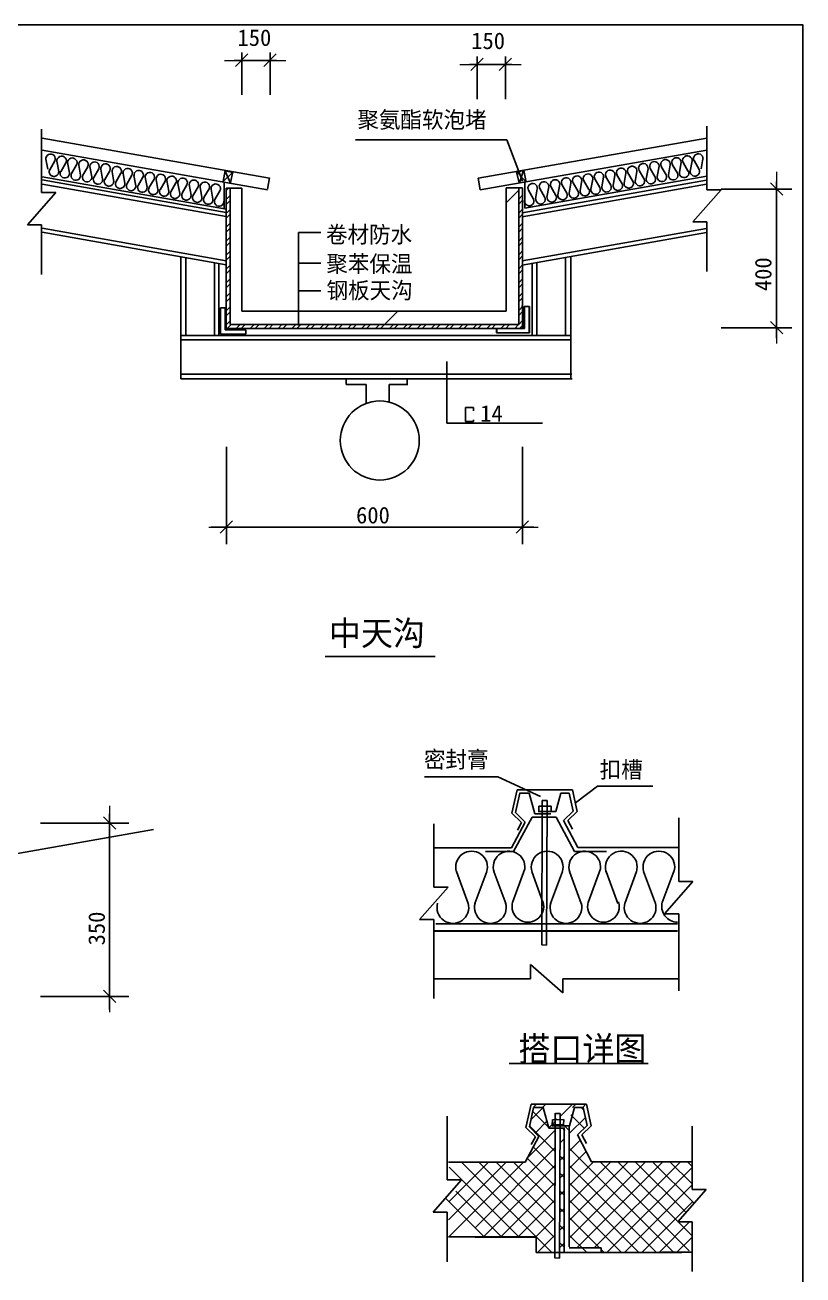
# Model space of a CAD drawing. Header units: metres. Extents: x 1267 to 1476, y 417 to 655.
# Drawn here: x 1377.7 to 1476.3, y 496.9 to 655.4 of the extents above; entities that cross this region are included whole.
import ezdxf

# ---------------------------------------------------------------- set-up
doc = ezdxf.new("R2010")
doc.units = ezdxf.units.M

# ---------------------------------------------------------------- blocks, each defined once
blk = doc.blocks.new('DIM')
at = {"lineweight": 15}
blk.add_line((-2.88, 0), (2.56, 0), dxfattribs=at)
blk.add_lwpolyline([(-1.05, -1), (0.99, 1.05)])

msp = doc.modelspace()

# ---------------------------------------------------------------- linework, layer by layer
for p, q in [((1405.2, 651.94), (1405.2, 646.56)), ((1408.79, 651.94), (1408.79, 646.56)), ((1435.04, 651.43), (1435.04, 646.04)), ((1438.63, 651.43), (1438.63, 646.04)), ((1404.2, 650.95), (1409.59, 650.95)), ((1434.04, 650.43), (1439.43, 650.43)), ((1379.81, 634.18), (1379.81, 642.23)), ((1464.14, 634.55), (1464.14, 642.61)), ((1408.71, 636.01), (1379.86, 641.09)), ((1438.8, 640.86), (1419.62, 640.86)), ((1435.14, 636.02), (1464.15, 641.1)), ((1440.79, 635.62), (1438.8, 640.86)), ((1408.45, 634.53), (1379.86, 639.56)), ((1435.4, 634.55), (1464.15, 639.58)), ((1380.36, 638.44), (1380.59, 637.16)), ((1381.49, 638.19), (1380.84, 637.07)), ((1381.75, 638.15), (1381.98, 636.87)), ((1382.88, 637.95), (1382.23, 636.83)), ((1383.11, 638.01), (1383.35, 636.68)), ((1384.25, 637.71), (1383.6, 636.59)), ((1384.51, 637.66), (1384.74, 636.39)), ((1385.65, 637.46), (1385.03, 636.39)), ((1385.93, 637.51), (1386.17, 636.18)), ((1387.06, 637.21), (1386.41, 636.09)), ((1387.33, 637.16), (1387.55, 635.89)), ((1456.69, 637.2), (1456.46, 635.93)), ((1456.95, 637.25), (1457.6, 636.13)), ((1458.08, 637.55), (1457.84, 636.22)), ((1458.36, 637.5), (1458.98, 636.43)), ((1459.5, 637.7), (1459.27, 636.42)), ((1459.76, 637.75), (1460.41, 636.63)), ((1460.9, 638.05), (1460.66, 636.71)), ((1461.13, 637.99), (1461.78, 636.87)), ((1462.26, 638.19), (1462.03, 636.91)), ((1462.52, 638.23), (1463.17, 637.11)), ((1463.65, 638.48), (1463.42, 637.2)), ((1403.24, 632.06), (1379.86, 636.19)), ((1403.22, 631.66), (1379.86, 635.78)), ((1388.46, 636.96), (1387.81, 635.84)), ((1388.74, 636.83), (1388.97, 635.55)), ((1389.87, 636.63), (1389.22, 635.51)), ((1390.13, 636.63), (1390.36, 635.35)), ((1391.26, 636.38), (1390.61, 635.26)), ((1391.52, 636.34), (1391.75, 635.06)), ((1392.66, 636.14), (1392.04, 635.07)), ((1392.95, 636.13), (1393.18, 634.86)), ((1394.07, 635.89), (1393.42, 634.77)), ((1394.34, 635.84), (1394.56, 634.57)), ((1395.47, 635.64), (1394.82, 634.52)), ((1395.7, 635.7), (1395.94, 634.37)), ((1403.07, 637), (1402.82, 635.59)), ((1402.82, 635.59), (1404.04, 636.78)), ((1404.04, 636.74), (1403.07, 636.93)), ((1403.07, 636.91), (1403.74, 635.39)), ((1403.76, 635.45), (1404.04, 636.8)), ((1408.71, 636.07), (1408.45, 634.6)), ((1435.14, 636.02), (1435.4, 634.55)), ((1440.02, 636.79), (1440.94, 636.99)), ((1440.34, 635.44), (1440.02, 636.8)), ((1441.22, 635.52), (1440.1, 636.76)), ((1440.38, 635.44), (1440.9, 637)), ((1440.74, 631.63), (1464.09, 635.75)), ((1440.94, 637), (1441.22, 635.52)), ((1441.05, 632.19), (1464.15, 636.26)), ((1441.05, 632.19), (1441.05, 635.54)), ((1448.31, 635.74), (1448.07, 634.41)), ((1448.54, 635.68), (1449.19, 634.56)), ((1449.67, 635.88), (1449.45, 634.6)), ((1449.94, 635.93), (1450.59, 634.81)), ((1451.06, 636.17), (1450.83, 634.89)), ((1451.35, 636.17), (1451.97, 635.11)), ((1452.49, 636.38), (1452.26, 635.1)), ((1452.75, 636.42), (1453.4, 635.3)), ((1453.88, 636.66), (1453.65, 635.39)), ((1454.14, 636.67), (1454.79, 635.55)), ((1455.27, 636.87), (1455.04, 635.59)), ((1455.55, 637), (1456.2, 635.88)), ((1472.97, 635.57), (1472.97, 615.73)), ((1381.61, 634.18), (1378.01, 630.08)), ((1379.81, 634.18), (1381.61, 634.18)), ((1403.22, 631.15), (1379.86, 635.27)), ((1396.83, 635.4), (1396.18, 634.28)), ((1397.1, 635.35), (1397.33, 634.08)), ((1398.24, 635.15), (1397.62, 634.09)), ((1398.51, 635.2), (1398.75, 633.87)), ((1399.65, 634.9), (1399, 633.78)), ((1399.91, 634.86), (1400.14, 633.58)), ((1401.04, 634.66), (1400.39, 633.54)), ((1401.29, 634.61), (1401.52, 633.34)), ((1402.42, 634.41), (1401.77, 633.3)), ((1402.94, 635.49), (1402.94, 632.14)), ((1405.21, 634.74), (1403.22, 634.74)), ((1403.22, 616.94), (1403.22, 634.74)), ((1403.22, 634.46), (1403.41, 634.65)), ((1403.72, 617.44), (1403.72, 634.74)), ((1405.21, 619.15), (1405.21, 634.74)), ((1438.7, 634.78), (1440.79, 634.78)), ((1438.7, 634.78), (1438.7, 619.15)), ((1438.7, 632.88), (1440.3, 634.48)), ((1440.3, 617.44), (1440.3, 634.78)), ((1440.74, 631.12), (1464.09, 635.24)), ((1440.79, 616.94), (1440.79, 634.78)), ((1441.52, 634.47), (1442.17, 633.36)), ((1442.65, 634.67), (1442.43, 633.4)), ((1442.97, 634.7), (1443.62, 633.58)), ((1444.1, 634.9), (1443.87, 633.62)), ((1444.36, 634.94), (1445.01, 633.82)), ((1445.5, 635.24), (1445.26, 633.91)), ((1445.77, 635.19), (1446.39, 634.13)), ((1446.91, 635.39), (1446.69, 634.12)), ((1447.18, 635.44), (1447.83, 634.32)), ((1465.94, 634.55), (1462.35, 630.46)), ((1464.14, 634.55), (1465.94, 634.55)), ((1465.95, 634.6), (1474.91, 634.6)), ((1403.22, 633.32), (1403.72, 633.81)), ((1403.22, 632.69), (1403.72, 633.19)), ((1440.3, 633.34), (1440.79, 633.84)), ((1440.3, 632.71), (1440.79, 633.21)), ((1403.22, 631.55), (1403.72, 632.05)), ((1403.22, 630.93), (1403.72, 631.43)), ((1440.3, 631.57), (1440.79, 632.07)), ((1440.3, 630.95), (1440.79, 631.45)), ((1378.01, 630.08), (1379.81, 630.08)), ((1379.81, 630.08), (1379.81, 623.8)), ((1403.22, 625.54), (1379.86, 629.66)), ((1403.22, 629.79), (1403.72, 630.29)), ((1403.22, 629.16), (1403.72, 629.66)), ((1440.3, 629.81), (1440.79, 630.31)), ((1440.3, 629.18), (1440.79, 629.68)), ((1440.74, 625.51), (1464.09, 629.63)), ((1462.35, 630.46), (1464.14, 630.46)), ((1464.14, 630.46), (1464.14, 624.17)), ((1403.22, 625.03), (1379.86, 629.15)), ((1403.22, 628.02), (1403.72, 628.52)), ((1403.22, 627.4), (1403.72, 627.9)), ((1412.37, 629.12), (1415.2, 629.12)), ((1412.37, 617.34), (1412.37, 629.12)), ((1412.37, 619.42), (1412.37, 629.12)), ((1440.3, 628.04), (1440.79, 628.54)), ((1440.3, 627.42), (1440.79, 627.92)), ((1440.74, 625), (1464.09, 629.12)), ((1397.48, 616.01), (1397.48, 626.05)), ((1403.22, 626.26), (1403.72, 626.76)), ((1403.22, 625.63), (1403.72, 626.13)), ((1440.3, 626.28), (1440.79, 626.78)), ((1440.3, 625.65), (1440.79, 626.15)), ((1446.92, 616.01), (1446.92, 626.09)), ((1398.1, 616.01), (1398.1, 625.94)), ((1401.71, 616.05), (1401.71, 625.3)), ((1402.27, 616.06), (1402.27, 625.2)), ((1403.22, 624.49), (1403.72, 624.99)), ((1412.37, 625.22), (1415.21, 625.22)), ((1440.3, 624.51), (1440.79, 625.01)), ((1441.98, 616.02), (1441.98, 625.22)), ((1442.61, 616.05), (1442.61, 625.33)), ((1446.24, 616.01), (1446.24, 625.97)), ((1403.22, 623.87), (1403.72, 624.37)), ((1403.22, 622.73), (1403.72, 623.23)), ((1440.3, 623.89), (1440.79, 624.39)), ((1440.3, 622.75), (1440.79, 623.25)), ((1403.22, 622.1), (1403.72, 622.6)), ((1403.22, 620.96), (1403.72, 621.46)), ((1412.37, 621.72), (1415.2, 621.72)), ((1440.3, 622.12), (1440.79, 622.62)), ((1440.3, 620.98), (1440.79, 621.48)), ((1403.22, 620.34), (1403.72, 620.84)), ((1403.22, 619.2), (1403.72, 619.7)), ((1440.3, 620.36), (1440.79, 620.86)), ((1440.3, 619.22), (1440.79, 619.72)), ((1440.74, 619.86), (1440.74, 619.49)), ((1441, 616.95), (1441, 619.75)), ((1441, 616.95), (1441, 619.75)), ((1441.61, 619.75), (1441, 619.75)), ((1441.61, 619.75), (1441, 619.75)), ((1441.02, 616.95), (1441.02, 619.75)), ((1441.02, 616.95), (1441.02, 619.75)), ((1441.64, 619.75), (1441.02, 619.75)), ((1441.64, 619.75), (1441.02, 619.75)), ((1441.4, 619.86), (1441.4, 619.86)), ((1441.61, 619.75), (1441.61, 616.42)), ((1441.61, 619.75), (1441.61, 616.42)), ((1441.64, 619.75), (1441.64, 616.42)), ((1441.64, 619.75), (1441.64, 616.42)), ((1402.48, 619.58), (1402.48, 616.25)), ((1402.48, 619.58), (1402.48, 616.25)), ((1402.48, 619.58), (1403.09, 619.58)), ((1402.48, 619.58), (1403.09, 619.58)), ((1402.5, 619.58), (1402.5, 616.25)), ((1402.5, 619.58), (1402.5, 616.25)), ((1402.5, 619.58), (1403.11, 619.58)), ((1402.5, 619.58), (1403.11, 619.58)), ((1403.09, 616.78), (1403.09, 619.58)), ((1403.09, 616.78), (1403.09, 619.58)), ((1403.12, 616.78), (1403.12, 619.58)), ((1403.12, 616.78), (1403.12, 619.58)), ((1403.22, 618.57), (1403.72, 619.07)), ((1438.7, 619.15), (1405.21, 619.15)), ((1422.76, 616.94), (1424.97, 619.15)), ((1440.3, 618.6), (1440.79, 619.09)), ((1405.66, 616.78), (1403.09, 616.78)), ((1405.66, 616.78), (1403.09, 616.78)), ((1405.68, 616.78), (1403.12, 616.78)), ((1405.68, 616.78), (1403.12, 616.78)), ((1422.01, 616.94), (1403.21, 616.94)), ((1403.22, 617.43), (1403.72, 617.93)), ((1403.35, 616.94), (1403.85, 617.44)), ((1422.01, 617.44), (1403.72, 617.44)), ((1404.49, 616.94), (1404.99, 617.44)), ((1405.11, 616.94), (1405.61, 617.44)), ((1405.68, 616.25), (1405.68, 616.78)), ((1406.25, 616.94), (1406.75, 617.44)), ((1406.88, 616.94), (1407.38, 617.44)), ((1408.02, 616.94), (1408.52, 617.44)), ((1408.64, 616.94), (1409.14, 617.44)), ((1409.78, 616.94), (1410.28, 617.44)), ((1410.41, 616.94), (1410.91, 617.44)), ((1411.55, 616.94), (1412.05, 617.44)), ((1412.17, 616.94), (1412.67, 617.44)), ((1413.31, 616.94), (1413.81, 617.44)), ((1413.94, 616.94), (1414.43, 617.44)), ((1415.08, 616.94), (1415.58, 617.44)), ((1415.7, 616.94), (1416.2, 617.44)), ((1416.84, 616.94), (1417.34, 617.44)), ((1417.46, 616.94), (1417.96, 617.44)), ((1418.61, 616.94), (1419.1, 617.44)), ((1419.23, 616.94), (1419.73, 617.44)), ((1420.37, 616.94), (1420.87, 617.44)), ((1420.99, 616.94), (1421.49, 617.44)), ((1422.01, 617.44), (1440.3, 617.44)), ((1422.01, 616.94), (1440.8, 616.94)), ((1422.13, 616.94), (1422.63, 617.44)), ((1423.9, 616.94), (1424.4, 617.44)), ((1424.52, 616.94), (1425.02, 617.44)), ((1425.66, 616.94), (1426.16, 617.44)), ((1426.29, 616.94), (1426.79, 617.44)), ((1427.43, 616.94), (1427.93, 617.44)), ((1428.05, 616.94), (1428.55, 617.44)), ((1429.19, 616.94), (1429.69, 617.44)), ((1429.82, 616.94), (1430.32, 617.44)), ((1430.96, 616.94), (1431.46, 617.44)), ((1431.58, 616.94), (1432.08, 617.44)), ((1432.72, 616.94), (1433.22, 617.44)), ((1433.35, 616.94), (1433.85, 617.44)), ((1434.49, 616.94), (1434.99, 617.44)), ((1435.11, 616.94), (1435.61, 617.44)), ((1436.25, 616.94), (1436.75, 617.44)), ((1436.88, 616.94), (1437.37, 617.44)), ((1437.49, 616.42), (1437.49, 616.95)), ((1437.49, 616.42), (1437.49, 616.95)), ((1437.49, 616.95), (1441, 616.95)), ((1437.49, 616.95), (1441, 616.95)), ((1437.52, 616.42), (1437.52, 616.95)), ((1437.52, 616.42), (1437.52, 616.95)), ((1437.52, 616.95), (1441.02, 616.95)), ((1437.52, 616.95), (1441.02, 616.95)), ((1438.02, 616.94), (1438.52, 617.44)), ((1438.64, 616.94), (1439.14, 617.44)), ((1439.78, 616.94), (1440.28, 617.44)), ((1440.3, 617.45), (1440.79, 617.95)), ((1440.4, 616.94), (1440.79, 617.33)), ((1465.95, 617.04), (1474.91, 617.04)), ((1422.01, 615.51), (1397.46, 615.51)), ((1403.11, 616.05), (1397.48, 616.05)), ((1397.48, 616.05), (1397.48, 610.56)), ((1402.48, 616.25), (1405.66, 616.25)), ((1402.48, 616.25), (1405.66, 616.25)), ((1402.5, 616.25), (1405.68, 616.25)), ((1402.5, 616.25), (1405.68, 616.25)), ((1421.91, 616.05), (1403.11, 616.05)), ((1421.86, 616.06), (1446.91, 616.06)), ((1421.95, 615.52), (1447, 615.52)), ((1436.98, 616.29), (1436.98, 616.29)), ((1441.61, 616.42), (1437.49, 616.42)), ((1441.61, 616.42), (1437.49, 616.42)), ((1441.64, 616.42), (1437.52, 616.42)), ((1441.64, 616.42), (1437.52, 616.42)), ((1446.92, 616.05), (1446.92, 610.56)), ((1431.18, 612.78), (1431.18, 604.93)), ((1422.01, 611.18), (1397.44, 611.18)), ((1403.21, 610.56), (1397.48, 610.56)), ((1422.01, 610.56), (1403.21, 610.56)), ((1418.4, 609.86), (1418.4, 610.59)), ((1422.01, 611.18), (1447.03, 611.18)), ((1422.01, 610.56), (1447.06, 610.56)), ((1426.15, 609.86), (1426.15, 610.59)), ((1420.96, 609.86), (1418.4, 609.86)), ((1420.96, 607.46), (1420.96, 609.86)), ((1423.86, 607.62), (1423.86, 609.86)), ((1423.86, 609.86), (1426.24, 609.86)), ((1434.54, 606.95), (1433.56, 606.95)), ((1433.56, 606.95), (1433.56, 605.15)), ((1434.54, 606.5), (1434.54, 606.95)), ((1431.18, 604.93), (1443.3, 604.93)), ((1433.56, 605.15), (1434.54, 605.15)), ((1434.54, 605.15), (1434.54, 605.38)), ((1403.24, 601.94), (1403.24, 589.6)), ((1440.77, 601.94), (1440.77, 589.6)), ((1401.31, 591.77), (1442.22, 591.77)), ((1415.75, 575.35), (1429.71, 575.35)), ((1437.66, 560.1), (1428.36, 560.1)), ((1437.66, 560.1), (1443.05, 557.62)), ((1439.42, 555.51), (1440.1, 558.47)), ((1440.42, 558.05), (1439.88, 555.58)), ((1440.1, 558.47), (1442.45, 558.47)), ((1441.61, 558.04), (1440.4, 558.04)), ((1440.4, 558.04), (1440.4, 558.04)), ((1442.33, 555.4), (1441.61, 558.04)), ((1442.45, 558.47), (1447.13, 558.47)), ((1444.99, 555.7), (1445.62, 558.05)), ((1445.62, 558.05), (1446.69, 558.05)), ((1446.69, 558.05), (1447.19, 555.77)), ((1447.13, 558.47), (1447.7, 555.71)), ((1447.51, 556.8), (1450.26, 558.93)), ((1450.26, 558.93), (1457.3, 558.93)), ((1442.83, 555.76), (1442.83, 556.38)), ((1442.83, 556.38), (1444.42, 556.38)), ((1443.28, 557.11), (1443.24, 538.75)), ((1443.91, 557.11), (1443.28, 557.11)), ((1443.39, 556.84), (1443.39, 556.84)), ((1443.83, 538.75), (1443.91, 557.11)), ((1444.42, 556.38), (1444.42, 555.76)), ((1388.43, 555.43), (1388.43, 530.63)), ((1440.64, 554.3), (1439.42, 555.51)), ((1441.98, 555.01), (1439.64, 550.63)), ((1439.88, 555.58), (1441.09, 554.38)), ((1445.04, 555.01), (1441.98, 555.01)), ((1444.37, 555.4), (1442.33, 555.4)), ((1442.75, 555.7), (1444.99, 555.7)), ((1447.36, 550.63), (1445.04, 555.01)), ((1447.19, 555.77), (1445.97, 554.56)), ((1447.7, 555.71), (1446.53, 554.56)), ((1460.57, 546.86), (1460.57, 554.91)), ((1363.27, 548.03), (1393.99, 553.45)), ((1379.65, 554.22), (1390.85, 554.22)), ((1429.53, 546.11), (1429.53, 554.16)), ((1441.09, 554.38), (1439.36, 551.12)), ((1440.13, 553.35), (1440.64, 554.3)), ((1445.97, 554.56), (1447.78, 551.16)), ((1446.53, 554.56), (1447.13, 553.49)), ((1439.36, 551.12), (1429.62, 551.12)), ((1439.64, 550.63), (1436.07, 550.63)), ((1451.44, 550.63), (1447.36, 550.63)), ((1447.78, 551.16), (1460.46, 551.16)), ((1441.07, 548.44), (1439.5, 544.18)), ((1450.65, 548.44), (1449.09, 544.18)), ((1432.4, 548.1), (1433.89, 544.03)), ((1436.25, 548.1), (1434.75, 544.03)), ((1437.15, 548.1), (1438.64, 544.03)), ((1441.95, 548.1), (1443.37, 544.23)), ((1445.83, 548.1), (1444.34, 544.03)), ((1446.73, 548.1), (1448.22, 544.03)), ((1451.38, 548.1), (1452.87, 544.03)), ((1455.23, 548.1), (1453.74, 544.03)), ((1456.13, 548.1), (1457.62, 544.03)), ((1459.98, 548.25), (1458.48, 544.18)), ((1462.36, 546.86), (1458.77, 542.76)), ((1460.57, 546.86), (1462.36, 546.86)), ((1431.33, 546.11), (1427.73, 542.01)), ((1429.53, 546.11), (1431.33, 546.11)), ((1427.73, 542.01), (1429.53, 542.01)), ((1429.53, 542.01), (1429.53, 531.99)), ((1458.77, 542.76), (1460.57, 542.76)), ((1460.57, 542.76), (1460.57, 532.96)), ((1429.61, 540.57), (1460.44, 540.57)), ((1429.61, 540.54), (1460.44, 540.54)), ((1429.79, 541.46), (1460.43, 541.46)), ((1443.22, 539.49), (1443.24, 539.52)), ((1443.22, 539.49), (1443.24, 539.52)), ((1443.28, 538.79), (1443.83, 538.75)), ((1445.9, 532.72), (1441.8, 536.32)), ((1441.8, 536.32), (1441.8, 534.52)), ((1441.8, 534.52), (1429.53, 534.52)), ((1445.9, 534.52), (1445.9, 532.72)), ((1445.9, 534.52), (1460.57, 534.52)), ((1379.65, 532.26), (1390.85, 532.26)), ((1439.07, 523.77), (1456.69, 523.77)), ((1441.19, 515.66), (1441.86, 518.62)), ((1441.86, 518.62), (1444.21, 518.62)), ((1442.15, 518.21), (1442.58, 518.64)), ((1443.36, 518.23), (1443.79, 518.66)), ((1444.21, 518.62), (1448.89, 518.62)), ((1445.56, 517.05), (1447.13, 518.62)), ((1445.56, 517.05), (1447.13, 518.62)), ((1447.1, 518.18), (1447.53, 518.62)), ((1448.38, 518.16), (1448.81, 518.59)), ((1448.89, 518.62), (1449.46, 515.86)), ((1431.24, 509.02), (1431.24, 517.08)), ((1442.18, 518.2), (1441.64, 515.73)), ((1441.84, 516.63), (1443.38, 518.17)), ((1444.05, 515.7), (1442.07, 517.68)), ((1443.38, 518.19), (1442.16, 518.19)), ((1442.16, 518.19), (1442.16, 518.19)), ((1444.1, 515.55), (1443.38, 518.19)), ((1444.58, 516.68), (1444.54, 515.97)), ((1444.62, 516.64), (1445.96, 516.68)), ((1444.93, 517.47), (1444.89, 499.07)), ((1444.93, 517.35), (1444.97, 517.35)), ((1445.56, 517.43), (1444.97, 517.43)), ((1445.04, 517.15), (1445.04, 517.15)), ((1445.05, 516.72), (1445.09, 516.72)), ((1445.48, 499.07), (1445.56, 517.43)), ((1446, 516.68), (1445.96, 515.97)), ((1446.7, 514.87), (1448.74, 516.91)), ((1446.75, 515.85), (1447.38, 518.2)), ((1448.6, 515.57), (1446.92, 517.24)), ((1447.38, 518.2), (1448.45, 518.2)), ((1448.53, 517.84), (1448.19, 518.18)), ((1448.45, 518.2), (1448.95, 515.92)), ((1442.4, 514.45), (1441.19, 515.66)), ((1441.37, 511.75), (1444.93, 515.31)), ((1441.64, 515.73), (1442.85, 514.53)), ((1444.92, 512.62), (1441.67, 515.87)), ((1442.4, 514.98), (1443.85, 516.44)), ((1444.1, 515.59), (1444.93, 516.42)), ((1444.1, 515.59), (1444.54, 516.03)), ((1446.13, 515.55), (1444.1, 515.55)), ((1444.51, 515.85), (1446.75, 515.85)), ((1445.92, 515.97), (1444.62, 515.97)), ((1446.13, 515.29), (1445.87, 515.55)), ((1446.04, 515.55), (1446.04, 499.81)), ((1446.7, 515.26), (1446.13, 515.83)), ((1446.7, 515.9), (1446.7, 500.54)), ((1448.95, 515.92), (1447.74, 514.71)), ((1449.46, 515.86), (1448.29, 514.72)), ((1462.26, 507.77), (1462.26, 515.83)), ((1442.85, 514.53), (1441.12, 511.27)), ((1441.89, 513.5), (1442.4, 514.45)), ((1445.55, 513.72), (1446.04, 514.22)), ((1446.7, 512.67), (1448.08, 514.05)), ((1447.74, 514.71), (1449.54, 511.31)), ((1448.29, 514.72), (1448.89, 513.64)), ((1434.76, 502.93), (1444.92, 513.1)), ((1444.92, 510.42), (1442.14, 513.2)), ((1445.54, 511.51), (1446.04, 512.01)), ((1445.54, 511.51), (1446.04, 512.01)), ((1446.04, 511.51), (1445.54, 512.01)), ((1459.95, 499.81), (1446.7, 513.05)), ((1446.7, 510.46), (1448.85, 512.61)), ((1431.37, 503.95), (1438.69, 511.27)), ((1431.37, 501.75), (1440.89, 511.27)), ((1441.12, 511.27), (1431.39, 511.27)), ((1431.45, 506.24), (1436.48, 511.27)), ((1440.35, 501.75), (1431.47, 510.64)), ((1444.51, 499.81), (1433.04, 511.27)), ((1444.9, 501.62), (1435.24, 511.27)), ((1435.78, 501.75), (1444.92, 510.89)), ((1435.78, 501.75), (1444.92, 510.89)), ((1444.9, 503.82), (1437.45, 511.27)), ((1444.91, 506.02), (1439.65, 511.27)), ((1444.91, 508.22), (1441.38, 511.76)), ((1446.7, 508.26), (1449.76, 511.31)), ((1446.7, 506.05), (1451.96, 511.31)), ((1446.7, 503.84), (1454.17, 511.31)), ((1446.7, 501.64), (1456.37, 511.31)), ((1457.74, 499.81), (1446.7, 510.85)), ((1447.66, 500.39), (1458.58, 511.31)), ((1449.54, 511.31), (1462.23, 511.31)), ((1449.86, 500.39), (1460.79, 511.31)), ((1461.92, 500), (1450.6, 511.31)), ((1451.48, 499.81), (1462.23, 510.55)), ((1462.23, 501.94), (1452.85, 511.31)), ((1461.51, 504.86), (1455.05, 511.31)), ((1462.53, 506.04), (1457.26, 511.31)), ((1462.23, 508.56), (1459.47, 511.31)), ((1462.23, 510.76), (1461.67, 511.31)), ((1433.04, 509.02), (1429.44, 504.93)), ((1431.24, 509.02), (1433.04, 509.02)), ((1446.04, 509.3), (1445.53, 509.81)), ((1445.53, 509.29), (1446.04, 509.8)), ((1445.53, 509.29), (1446.04, 509.8)), ((1438.15, 501.75), (1432.31, 507.59)), ((1437.99, 501.75), (1444.91, 508.68)), ((1437.99, 501.75), (1444.91, 508.68)), ((1446.04, 507.09), (1445.52, 507.61)), ((1445.52, 507.08), (1446.04, 507.6)), ((1445.52, 507.08), (1446.04, 507.6)), ((1455.53, 499.81), (1446.7, 508.64)), ((1453.69, 499.81), (1462.23, 508.34)), ((1464.06, 507.77), (1460.47, 503.68)), ((1462.26, 507.77), (1464.06, 507.77)), ((1435.94, 501.75), (1431.04, 506.65)), ((1440.19, 501.75), (1444.91, 506.47)), ((1440.19, 501.75), (1444.91, 506.47)), ((1453.33, 499.81), (1446.7, 506.44)), ((1455.89, 499.81), (1462.33, 506.24)), ((1429.44, 504.93), (1431.24, 504.93)), ((1431.24, 504.93), (1431.24, 498.64)), ((1442.4, 501.75), (1444.9, 504.26)), ((1442.4, 501.75), (1444.9, 504.26)), ((1446.04, 504.89), (1445.51, 505.42)), ((1445.51, 504.86), (1446.04, 505.39)), ((1445.51, 504.86), (1446.04, 505.39)), ((1450.54, 500.39), (1446.7, 504.23)), ((1446.04, 502.68), (1445.5, 503.22)), ((1445.5, 502.64), (1446.04, 503.19)), ((1445.5, 502.64), (1446.04, 503.19)), ((1458.1, 499.81), (1461.94, 503.67)), ((1460.47, 503.68), (1462.26, 503.68)), ((1462.26, 503.68), (1462.26, 497.39)), ((1442.53, 501.78), (1431.37, 501.78)), ((1434.76, 501.75), (1442.51, 501.75)), ((1442.51, 501.75), (1442.51, 499.81)), ((1442.66, 499.81), (1444.9, 502.05)), ((1442.66, 499.81), (1444.9, 502.05)), ((1446.04, 500.48), (1445.49, 501.03)), ((1445.49, 500.43), (1446.04, 500.98)), ((1445.49, 500.43), (1446.04, 500.98)), ((1448.92, 499.81), (1446.7, 502.02)), ((1460.31, 499.81), (1462.23, 501.72)), ((1442.51, 499.81), (1460.95, 499.81)), ((1444.87, 499.81), (1444.89, 499.83)), ((1444.87, 499.81), (1444.89, 499.83)), ((1450.73, 500.39), (1446.7, 500.39)), ((1449.86, 500.39), (1450.73, 500.39)), ((1450.73, 500.39), (1450.73, 499.77)), ((1451.12, 499.81), (1450.73, 500.19)), ((1462.23, 499.84), (1458.42, 499.84)), ((1460.95, 499.81), (1462.23, 499.84)), ((1444.93, 499.11), (1445.48, 499.07))]:
    msp.add_line(p, q)
msp.add_lwpolyline([(1267.12, 655.43), (1476.33, 655.43), (1476.33, 417.05), (1267.12, 417.05)], close=True)
for points in [[(1449.2, 551.16), (1447.94, 551.16)], [(1450.96, 511.31), (1449.7, 511.31)]]:
    msp.add_lwpolyline(points)
msp.add_circle((1422.68, 602.75), 5.01)
for centre, radius, start, end in [((1380.95, 638.46), 0.6, 331.69, 188.31), ((1382.35, 638.21), 0.6, 326.05, 188.31), ((1461.67, 638.25), 0.6, 351.69, 213.95), ((1463.06, 638.5), 0.6, 351.69, 208.31), ((1381.38, 636.83), 0.6, 154.04, 5.96), ((1383.71, 637.97), 0.6, 331.69, 176.66), ((1385.11, 637.73), 0.6, 331.69, 188.31), ((1386.52, 637.48), 0.6, 331.69, 176.66), ((1387.92, 637.23), 0.6, 331.69, 188.31), ((1389.33, 636.89), 0.6, 331.69, 188.31), ((1390.72, 636.65), 0.6, 331.69, 188.31), ((1453.29, 636.69), 0.6, 351.69, 208.31), ((1454.68, 636.93), 0.6, 351.69, 208.31), ((1456.09, 637.27), 0.6, 351.69, 208.31), ((1457.49, 637.52), 0.6, 3.34, 208.31), ((1458.9, 637.77), 0.6, 351.69, 208.31), ((1460.3, 638.01), 0.6, 3.34, 208.31), ((1462.63, 636.87), 0.6, 174.04, 25.96), ((1382.75, 636.63), 0.6, 154.04, 5.96), ((1384.14, 636.34), 0.6, 154.04, 5.96), ((1385.57, 636.14), 0.6, 154.04, 5.96), ((1386.96, 635.85), 0.6, 154.04, 5.96), ((1388.35, 635.6), 0.6, 154.04, 5.96), ((1389.77, 635.31), 0.6, 154.04, 5.96), ((1392.12, 636.4), 0.6, 331.69, 188.31), ((1393.54, 636.15), 0.6, 331.69, 188.31), ((1394.93, 635.91), 0.6, 326.05, 188.31), ((1396.3, 635.67), 0.6, 331.69, 176.66), ((1397.69, 635.42), 0.6, 331.69, 188.31), ((1399.11, 635.17), 0.6, 331.69, 176.66), ((1400.51, 634.92), 0.6, 331.69, 188.31), ((1443.5, 634.96), 0.6, 351.69, 208.31), ((1444.9, 635.21), 0.6, 3.34, 208.31), ((1446.32, 635.46), 0.6, 351.69, 208.31), ((1447.71, 635.7), 0.6, 3.34, 208.31), ((1449.08, 635.95), 0.6, 351.69, 213.95), ((1450.47, 636.19), 0.6, 351.69, 208.31), ((1451.89, 636.44), 0.6, 351.69, 208.31), ((1454.24, 635.35), 0.6, 174.04, 25.96), ((1455.66, 635.64), 0.6, 174.04, 25.96), ((1457.05, 635.89), 0.6, 174.04, 25.96), ((1458.44, 636.18), 0.6, 174.04, 25.96), ((1459.87, 636.38), 0.6, 174.04, 25.96), ((1461.26, 636.67), 0.6, 174.04, 25.96), ((1391.15, 635.02), 0.6, 154.04, 5.96), ((1392.58, 634.81), 0.6, 154.04, 5.96), ((1393.97, 634.52), 0.6, 154.04, 5.96), ((1395.34, 634.33), 0.6, 154.04, 5.96), ((1396.73, 634.04), 0.6, 154.04, 5.96), ((1398.16, 633.83), 0.6, 154.04, 5.96), ((1401.89, 634.68), 0.6, 331.69, 188.31), ((1442.06, 634.74), 0.6, 351.69, 208.31), ((1445.85, 633.87), 0.6, 174.04, 25.96), ((1447.28, 634.08), 0.6, 174.04, 25.96), ((1448.67, 634.36), 0.6, 174.04, 25.96), ((1450.04, 634.56), 0.6, 174.04, 25.96), ((1451.43, 634.85), 0.6, 174.04, 25.96), ((1452.86, 635.06), 0.6, 174.04, 25.96), ((1399.54, 633.54), 0.6, 154.04, 5.96), ((1400.94, 633.29), 0.6, 154.04, 5.96), ((1402.32, 633.05), 0.6, 154.04, 5.96), ((1441.63, 633.11), 0.6, 174.04, 25.96), ((1443.07, 633.33), 0.6, 174.04, 25.96), ((1444.47, 633.58), 0.6, 174.04, 25.96), ((1434.32, 548.67), 2.01, 341.69, 198.31), ((1439.07, 548.67), 2.01, 353.34, 198.31), ((1443.9, 548.67), 2.01, 341.69, 198.31), ((1448.66, 548.67), 2.01, 353.34, 198.31), ((1453.3, 548.67), 2.01, 341.69, 203.95), ((1458.06, 548.67), 2.01, 341.69, 198.31), ((1431.95, 543.54), 2.01, 164.04, 15.96), ((1436.7, 543.54), 2.01, 164.04, 15.96), ((1441.45, 543.69), 2.01, 164.04, 15.96), ((1446.28, 543.54), 2.01, 164.04, 15.96), ((1451.03, 543.69), 2.01, 164.04, 15.96), ((1455.68, 543.54), 2.01, 164.04, 15.96), ((1460.43, 543.69), 2.01, 164.04, 269.82)]:
    msp.add_arc(centre, radius, start, end)

# ---------------------------------------------------------------- block references
at = {"xscale": 0.77, "yscale": 0.77, "zscale": 0.77}
for p in [(1405.2, 650.95), (1408.79, 650.95), (1435.04, 650.43), (1438.63, 650.43), (1403.24, 591.77), (1440.77, 591.77)]:
    msp.add_blockref('DIM', p, dxfattribs=at)
at = {"xscale": 0.77, "yscale": 0.77, "zscale": 0.77, "rotation": 270}
for p in [(1472.97, 634.6), (1472.97, 617.04), (1388.43, 554.22), (1388.43, 532.26)]:
    msp.add_blockref('DIM', p, dxfattribs=at)

# ---------------------------------------------------------------- texts
for s, height, p in [('150', 2.1, (1404.64, 652.78)), ('150', 2.1, (1434.27, 652.38)), ('聚氨酯软泡堵', 2.1, (1419.84, 642.37)), ('卷材防水', 2.1, (1415.86, 627.82)), ('聚苯保温', 2.1, (1415.9, 624.1)), ('钢板天沟', 2.1, (1415.93, 620.74)), ('14', 2.1, (1435.41, 605.13)), ('600', 2.1, (1419.67, 592.24)), ('中天沟', 3.12, (1416.23, 576.76)), ('密封膏', 2.1, (1428.28, 561.26)), ('扣槽', 2.1, (1450.55, 559.98)), ('搭口详图', 3.12, (1440.25, 524.07))]:
    msp.add_text(s, height=height).set_placement(p)
for s, p in [('400', (1472.33, 621.69)), ('350', (1387.83, 538.74))]:
    msp.add_text(s, height=2.1, rotation=90).set_placement(p)

doc.saveas('drawing.dxf')
